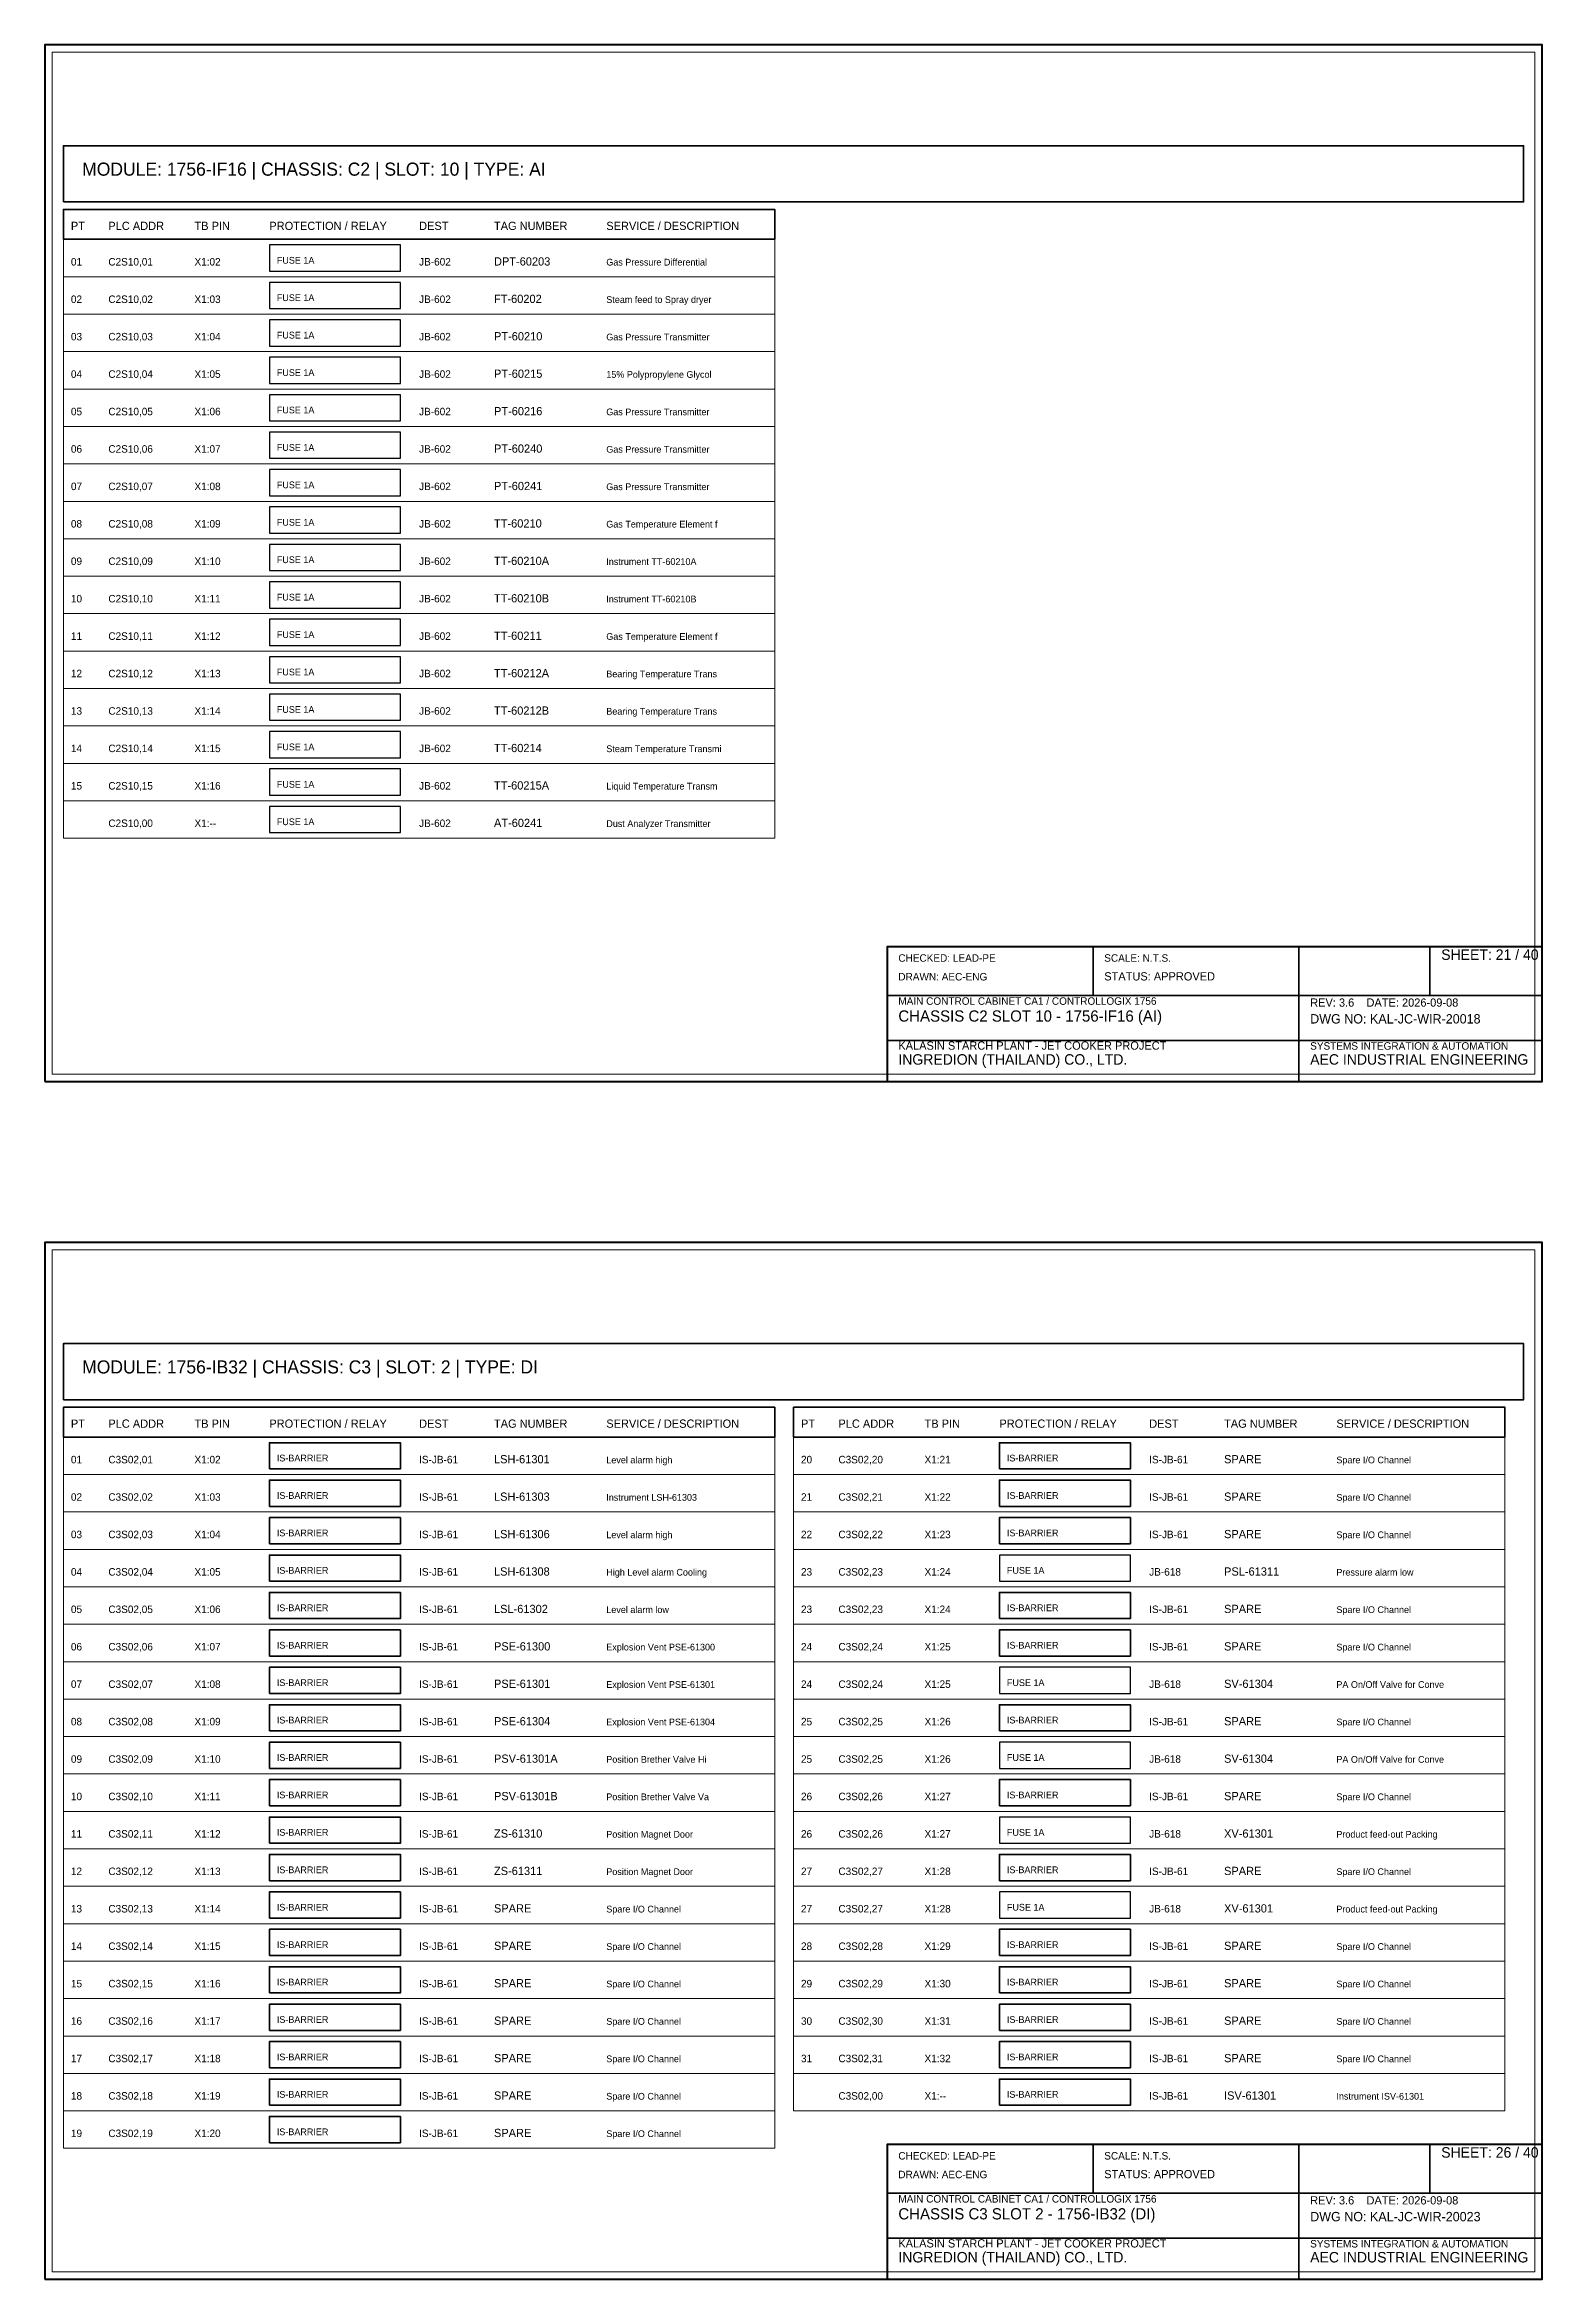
# Model space of a CAD drawing. Header units: millimetres. Extents: x 0 to 2200, y -2240 to 277.
# Drawn here: x 0 to 400, y -1600 to -1003 of the extents above; entities that cross this region are included whole.
import ezdxf

# ---------------------------------------------------------------- set-up
doc = ezdxf.new("R2010")
doc.units = ezdxf.units.MM
for name, color, linetype, lineweight in [('0_BORDER', 7, 'Continuous', 70), ('0_TITLE_BLOCK', 4, 'Continuous', 35), ('IE-CABLE', 6, 'Continuous', 25), ('IE-EQUIP', 2, 'Continuous', 35), ('IE-WIRE', 1, 'Continuous', 25), ('IS_BARRIERS', 140, 'Continuous', 35), ('NOTATIONS', 8, 'Continuous', 18), ('TER', 3, 'Continuous', 35), ('TEXTS', 7, 'Continuous', 25)]:
    doc.layers.add(name, color=color, linetype=linetype, lineweight=lineweight)

msp = doc.modelspace()

# ---------------------------------------------------------------- linework, layer by layer
at = {"layer": '0_BORDER'}
for points in [[(0, -1280), (400, -1280), (400, -1003), (0, -1003)], [(225, -1280), (400, -1280), (400, -1244), (225, -1244)], [(0, -1600), (400, -1600), (400, -1323), (0, -1323)], [(225, -1600), (400, -1600), (400, -1564), (225, -1564)]]:
    msp.add_lwpolyline(points, close=True, dxfattribs=at)
at = {"layer": '0_TITLE_BLOCK'}
for p, q in [((280, -1257), (280, -1244)), ((335, -1257), (335, -1244)), ((370, -1257), (370, -1244)), ((225, -1257), (400, -1257)), ((335, -1280), (335, -1257)), ((225, -1269), (400, -1269)), ((280, -1577), (280, -1564)), ((335, -1577), (335, -1564)), ((370, -1577), (370, -1564)), ((225, -1577), (400, -1577)), ((335, -1600), (335, -1577)), ((225, -1589), (400, -1589))]:
    msp.add_line(p, q, dxfattribs=at)
for points in [[(5, -1055), (195, -1055), (195, -1047), (5, -1047)], [(5, -1375), (195, -1375), (195, -1367), (5, -1367)], [(200, -1375), (390, -1375), (390, -1367), (200, -1367)]]:
    msp.add_lwpolyline(points, close=True, dxfattribs=at)
at = {"layer": 'IE-EQUIP'}
for points in [[(5, -1045), (395, -1045), (395, -1030), (5, -1030)], [(5, -1365), (395, -1365), (395, -1350), (5, -1350)]]:
    msp.add_lwpolyline(points, close=True, dxfattribs=at)
at = {"layer": 'IE-WIRE'}
for points in [[(60, -1063.5), (95, -1063.5), (95, -1056.5), (60, -1056.5)], [(60, -1073.5), (95, -1073.5), (95, -1066.5), (60, -1066.5)], [(60, -1083.5), (95, -1083.5), (95, -1076.5), (60, -1076.5)], [(60, -1093.5), (95, -1093.5), (95, -1086.5), (60, -1086.5)], [(60, -1103.5), (95, -1103.5), (95, -1096.5), (60, -1096.5)], [(60, -1113.5), (95, -1113.5), (95, -1106.5), (60, -1106.5)], [(60, -1123.5), (95, -1123.5), (95, -1116.5), (60, -1116.5)], [(60, -1133.5), (95, -1133.5), (95, -1126.5), (60, -1126.5)], [(60, -1143.5), (95, -1143.5), (95, -1136.5), (60, -1136.5)], [(60, -1153.5), (95, -1153.5), (95, -1146.5), (60, -1146.5)], [(60, -1163.5), (95, -1163.5), (95, -1156.5), (60, -1156.5)], [(60, -1173.5), (95, -1173.5), (95, -1166.5), (60, -1166.5)], [(60, -1183.5), (95, -1183.5), (95, -1176.5), (60, -1176.5)], [(60, -1193.5), (95, -1193.5), (95, -1186.5), (60, -1186.5)], [(60, -1203.5), (95, -1203.5), (95, -1196.5), (60, -1196.5)], [(60, -1213.5), (95, -1213.5), (95, -1206.5), (60, -1206.5)], [(255, -1413.5), (290, -1413.5), (290, -1406.5), (255, -1406.5)], [(255, -1443.5), (290, -1443.5), (290, -1436.5), (255, -1436.5)], [(255, -1463.5), (290, -1463.5), (290, -1456.5), (255, -1456.5)], [(255, -1483.5), (290, -1483.5), (290, -1476.5), (255, -1476.5)], [(255, -1503.5), (290, -1503.5), (290, -1496.5), (255, -1496.5)]]:
    msp.add_lwpolyline(points, close=True, dxfattribs=at)
at = {"layer": 'IS_BARRIERS'}
for points in [[(60, -1383.5), (95, -1383.5), (95, -1376.5), (60, -1376.5)], [(255, -1383.5), (290, -1383.5), (290, -1376.5), (255, -1376.5)], [(60, -1393.5), (95, -1393.5), (95, -1386.5), (60, -1386.5)], [(255, -1393.5), (290, -1393.5), (290, -1386.5), (255, -1386.5)], [(60, -1403.5), (95, -1403.5), (95, -1396.5), (60, -1396.5)], [(255, -1403.5), (290, -1403.5), (290, -1396.5), (255, -1396.5)], [(60, -1413.5), (95, -1413.5), (95, -1406.5), (60, -1406.5)], [(60, -1423.5), (95, -1423.5), (95, -1416.5), (60, -1416.5)], [(255, -1423.5), (290, -1423.5), (290, -1416.5), (255, -1416.5)], [(60, -1433.5), (95, -1433.5), (95, -1426.5), (60, -1426.5)], [(255, -1433.5), (290, -1433.5), (290, -1426.5), (255, -1426.5)], [(60, -1443.5), (95, -1443.5), (95, -1436.5), (60, -1436.5)], [(60, -1453.5), (95, -1453.5), (95, -1446.5), (60, -1446.5)], [(255, -1453.5), (290, -1453.5), (290, -1446.5), (255, -1446.5)], [(60, -1463.5), (95, -1463.5), (95, -1456.5), (60, -1456.5)], [(60, -1473.5), (95, -1473.5), (95, -1466.5), (60, -1466.5)], [(255, -1473.5), (290, -1473.5), (290, -1466.5), (255, -1466.5)], [(60, -1483.5), (95, -1483.5), (95, -1476.5), (60, -1476.5)], [(60, -1493.5), (95, -1493.5), (95, -1486.5), (60, -1486.5)], [(255, -1493.5), (290, -1493.5), (290, -1486.5), (255, -1486.5)], [(60, -1503.5), (95, -1503.5), (95, -1496.5), (60, -1496.5)], [(60, -1513.5), (95, -1513.5), (95, -1506.5), (60, -1506.5)], [(255, -1513.5), (290, -1513.5), (290, -1506.5), (255, -1506.5)], [(60, -1523.5), (95, -1523.5), (95, -1516.5), (60, -1516.5)], [(255, -1523.5), (290, -1523.5), (290, -1516.5), (255, -1516.5)], [(60, -1533.5), (95, -1533.5), (95, -1526.5), (60, -1526.5)], [(255, -1533.5), (290, -1533.5), (290, -1526.5), (255, -1526.5)], [(60, -1543.5), (95, -1543.5), (95, -1536.5), (60, -1536.5)], [(255, -1543.5), (290, -1543.5), (290, -1536.5), (255, -1536.5)], [(60, -1553.5), (95, -1553.5), (95, -1546.5), (60, -1546.5)], [(255, -1553.5), (290, -1553.5), (290, -1546.5), (255, -1546.5)], [(60, -1563.5), (95, -1563.5), (95, -1556.5), (60, -1556.5)]]:
    msp.add_lwpolyline(points, close=True, dxfattribs=at)
at = {"layer": 'NOTATIONS'}
for points in [[(2, -1278), (398, -1278), (398, -1005), (2, -1005)], [(5, -1065), (195, -1065), (195, -1055), (5, -1055)], [(5, -1075), (195, -1075), (195, -1065), (5, -1065)], [(5, -1085), (195, -1085), (195, -1075), (5, -1075)], [(5, -1095), (195, -1095), (195, -1085), (5, -1085)], [(5, -1105), (195, -1105), (195, -1095), (5, -1095)], [(5, -1115), (195, -1115), (195, -1105), (5, -1105)], [(5, -1125), (195, -1125), (195, -1115), (5, -1115)], [(5, -1135), (195, -1135), (195, -1125), (5, -1125)], [(5, -1145), (195, -1145), (195, -1135), (5, -1135)], [(5, -1155), (195, -1155), (195, -1145), (5, -1145)], [(5, -1165), (195, -1165), (195, -1155), (5, -1155)], [(5, -1175), (195, -1175), (195, -1165), (5, -1165)], [(5, -1185), (195, -1185), (195, -1175), (5, -1175)], [(5, -1195), (195, -1195), (195, -1185), (5, -1185)], [(5, -1205), (195, -1205), (195, -1195), (5, -1195)], [(5, -1215), (195, -1215), (195, -1205), (5, -1205)], [(2, -1598), (398, -1598), (398, -1325), (2, -1325)], [(5, -1385), (195, -1385), (195, -1375), (5, -1375)], [(200, -1385), (390, -1385), (390, -1375), (200, -1375)], [(5, -1395), (195, -1395), (195, -1385), (5, -1385)], [(200, -1395), (390, -1395), (390, -1385), (200, -1385)], [(5, -1405), (195, -1405), (195, -1395), (5, -1395)], [(200, -1405), (390, -1405), (390, -1395), (200, -1395)], [(5, -1415), (195, -1415), (195, -1405), (5, -1405)], [(200, -1415), (390, -1415), (390, -1405), (200, -1405)], [(5, -1425), (195, -1425), (195, -1415), (5, -1415)], [(200, -1425), (390, -1425), (390, -1415), (200, -1415)], [(5, -1435), (195, -1435), (195, -1425), (5, -1425)], [(200, -1435), (390, -1435), (390, -1425), (200, -1425)], [(5, -1445), (195, -1445), (195, -1435), (5, -1435)], [(200, -1445), (390, -1445), (390, -1435), (200, -1435)], [(5, -1455), (195, -1455), (195, -1445), (5, -1445)], [(200, -1455), (390, -1455), (390, -1445), (200, -1445)], [(5, -1465), (195, -1465), (195, -1455), (5, -1455)], [(200, -1465), (390, -1465), (390, -1455), (200, -1455)], [(5, -1475), (195, -1475), (195, -1465), (5, -1465)], [(200, -1475), (390, -1475), (390, -1465), (200, -1465)], [(5, -1485), (195, -1485), (195, -1475), (5, -1475)], [(200, -1485), (390, -1485), (390, -1475), (200, -1475)], [(5, -1495), (195, -1495), (195, -1485), (5, -1485)], [(200, -1495), (390, -1495), (390, -1485), (200, -1485)], [(5, -1505), (195, -1505), (195, -1495), (5, -1495)], [(200, -1505), (390, -1505), (390, -1495), (200, -1495)], [(5, -1515), (195, -1515), (195, -1505), (5, -1505)], [(200, -1515), (390, -1515), (390, -1505), (200, -1505)], [(5, -1525), (195, -1525), (195, -1515), (5, -1515)], [(200, -1525), (390, -1525), (390, -1515), (200, -1515)], [(5, -1535), (195, -1535), (195, -1525), (5, -1525)], [(200, -1535), (390, -1535), (390, -1525), (200, -1525)], [(5, -1545), (195, -1545), (195, -1535), (5, -1535)], [(200, -1545), (390, -1545), (390, -1535), (200, -1535)], [(5, -1555), (195, -1555), (195, -1545), (5, -1545)], [(200, -1555), (390, -1555), (390, -1545), (200, -1545)], [(5, -1565), (195, -1565), (195, -1555), (5, -1555)]]:
    msp.add_lwpolyline(points, close=True, dxfattribs=at)

# ---------------------------------------------------------------- texts
at = {"layer": '0_TITLE_BLOCK'}
for s, height, p in [('MODULE: 1756-IF16 | CHASSIS: C2 | SLOT: 10 | TYPE: AI', 3.5, (10, -1038)), ('PT', 2.2, (7, -1052.5)), ('PLC ADDR', 2.2, (17, -1052.5)), ('TB PIN', 2.2, (40, -1052.5)), ('PROTECTION / RELAY', 2.2, (60, -1052.5)), ('DEST', 2.2, (100, -1052.5)), ('TAG NUMBER', 2.2, (120, -1052.5)), ('SERVICE / DESCRIPTION', 2.2, (150, -1052.5)), ('SHEET: 21 / 40', 2.8, (373, -1247.5)), ('STATUS: APPROVED', 2.2, (283, -1253)), ('CHASSIS C2 SLOT 10 - 1756-IF16 (AI)', 3, (228, -1264)), ('INGREDION (THAILAND) CO., LTD.', 2.8, (228, -1275.5)), ('AEC INDUSTRIAL ENGINEERING', 2.8, (338, -1275.5)), ('MODULE: 1756-IB32 | CHASSIS: C3 | SLOT: 2 | TYPE: DI', 3.5, (10, -1358)), ('PT', 2.2, (7, -1372.5)), ('PLC ADDR', 2.2, (17, -1372.5)), ('TB PIN', 2.2, (40, -1372.5)), ('PROTECTION / RELAY', 2.2, (60, -1372.5)), ('DEST', 2.2, (100, -1372.5)), ('TAG NUMBER', 2.2, (120, -1372.5)), ('SERVICE / DESCRIPTION', 2.2, (150, -1372.5)), ('PT', 2.2, (202, -1372.5)), ('PLC ADDR', 2.2, (212, -1372.5)), ('TB PIN', 2.2, (235, -1372.5)), ('PROTECTION / RELAY', 2.2, (255, -1372.5)), ('DEST', 2.2, (295, -1372.5)), ('TAG NUMBER', 2.2, (315, -1372.5)), ('SERVICE / DESCRIPTION', 2.2, (345, -1372.5)), ('SHEET: 26 / 40', 2.8, (373, -1567.5)), ('STATUS: APPROVED', 2.2, (283, -1573)), ('CHASSIS C3 SLOT 2 - 1756-IB32 (DI)', 3, (228, -1584)), ('INGREDION (THAILAND) CO., LTD.', 2.8, (228, -1595.5)), ('AEC INDUSTRIAL ENGINEERING', 2.8, (338, -1595.5))]:
    msp.add_text(s, height=height, dxfattribs=at).set_placement(p)
at = {"layer": 'IE-CABLE'}
for s, p in [('JB-602', (100, -1062)), ('JB-602', (100, -1072)), ('JB-602', (100, -1082)), ('JB-602', (100, -1092)), ('JB-602', (100, -1102)), ('JB-602', (100, -1112)), ('JB-602', (100, -1122)), ('JB-602', (100, -1132)), ('JB-602', (100, -1142)), ('JB-602', (100, -1152)), ('JB-602', (100, -1162)), ('JB-602', (100, -1172)), ('JB-602', (100, -1182)), ('JB-602', (100, -1192)), ('JB-602', (100, -1202)), ('JB-602', (100, -1212)), ('IS-JB-61', (100, -1382)), ('IS-JB-61', (295, -1382)), ('IS-JB-61', (100, -1392)), ('IS-JB-61', (295, -1392)), ('IS-JB-61', (100, -1402)), ('IS-JB-61', (295, -1402)), ('IS-JB-61', (100, -1412)), ('JB-618', (295, -1412)), ('IS-JB-61', (100, -1422)), ('IS-JB-61', (295, -1422)), ('IS-JB-61', (100, -1432)), ('IS-JB-61', (295, -1432)), ('IS-JB-61', (100, -1442)), ('JB-618', (295, -1442)), ('IS-JB-61', (100, -1452)), ('IS-JB-61', (295, -1452)), ('IS-JB-61', (100, -1462)), ('JB-618', (295, -1462)), ('IS-JB-61', (100, -1472)), ('IS-JB-61', (295, -1472)), ('IS-JB-61', (100, -1482)), ('JB-618', (295, -1482)), ('IS-JB-61', (100, -1492)), ('IS-JB-61', (295, -1492)), ('IS-JB-61', (100, -1502)), ('JB-618', (295, -1502)), ('IS-JB-61', (100, -1512)), ('IS-JB-61', (295, -1512)), ('IS-JB-61', (100, -1522)), ('IS-JB-61', (295, -1522)), ('IS-JB-61', (100, -1532)), ('IS-JB-61', (295, -1532)), ('IS-JB-61', (100, -1542)), ('IS-JB-61', (295, -1542)), ('IS-JB-61', (100, -1552)), ('IS-JB-61', (295, -1552)), ('IS-JB-61', (100, -1562))]:
    msp.add_text(s, height=2, dxfattribs=at).set_placement(p)
at = {"layer": 'IE-WIRE'}
for p in [(62, -1061.5), (62, -1071.5), (62, -1081.5), (62, -1091.5), (62, -1101.5), (62, -1111.5), (62, -1121.5), (62, -1131.5), (62, -1141.5), (62, -1151.5), (62, -1161.5), (62, -1171.5), (62, -1181.5), (62, -1191.5), (62, -1201.5), (62, -1211.5), (257, -1411.5), (257, -1441.5), (257, -1461.5), (257, -1481.5), (257, -1501.5)]:
    msp.add_text('FUSE 1A', height=1.8, dxfattribs=at).set_placement(p)
at = {"layer": 'IS_BARRIERS'}
for p in [(62, -1381.5), (257, -1381.5), (62, -1391.5), (257, -1391.5), (62, -1401.5), (257, -1401.5), (62, -1411.5), (62, -1421.5), (257, -1421.5), (62, -1431.5), (257, -1431.5), (62, -1441.5), (62, -1451.5), (257, -1451.5), (62, -1461.5), (62, -1471.5), (257, -1471.5), (62, -1481.5), (62, -1491.5), (257, -1491.5), (62, -1501.5), (62, -1511.5), (257, -1511.5), (62, -1521.5), (257, -1521.5), (62, -1531.5), (257, -1531.5), (62, -1541.5), (257, -1541.5), (62, -1551.5), (257, -1551.5), (62, -1561.5)]:
    msp.add_text('IS-BARRIER', height=1.8, dxfattribs=at).set_placement(p)
at = {"layer": 'TER'}
for s, p in [('X1:02', (40, -1062)), ('X1:03', (40, -1072)), ('X1:04', (40, -1082)), ('X1:05', (40, -1092)), ('X1:06', (40, -1102)), ('X1:07', (40, -1112)), ('X1:08', (40, -1122)), ('X1:09', (40, -1132)), ('X1:10', (40, -1142)), ('X1:11', (40, -1152)), ('X1:12', (40, -1162)), ('X1:13', (40, -1172)), ('X1:14', (40, -1182)), ('X1:15', (40, -1192)), ('X1:16', (40, -1202)), ('X1:--', (40, -1212)), ('X1:02', (40, -1382)), ('X1:21', (235, -1382)), ('X1:03', (40, -1392)), ('X1:22', (235, -1392)), ('X1:04', (40, -1402)), ('X1:23', (235, -1402)), ('X1:05', (40, -1412)), ('X1:24', (235, -1412)), ('X1:06', (40, -1422)), ('X1:24', (235, -1422)), ('X1:07', (40, -1432)), ('X1:25', (235, -1432)), ('X1:08', (40, -1442)), ('X1:25', (235, -1442)), ('X1:09', (40, -1452)), ('X1:26', (235, -1452)), ('X1:10', (40, -1462)), ('X1:26', (235, -1462)), ('X1:11', (40, -1472)), ('X1:27', (235, -1472)), ('X1:12', (40, -1482)), ('X1:27', (235, -1482)), ('X1:13', (40, -1492)), ('X1:28', (235, -1492)), ('X1:14', (40, -1502)), ('X1:28', (235, -1502)), ('X1:15', (40, -1512)), ('X1:29', (235, -1512)), ('X1:16', (40, -1522)), ('X1:30', (235, -1522)), ('X1:17', (40, -1532)), ('X1:31', (235, -1532)), ('X1:18', (40, -1542)), ('X1:32', (235, -1542)), ('X1:19', (40, -1552)), ('X1:--', (235, -1552)), ('X1:20', (40, -1562))]:
    msp.add_text(s, height=2, dxfattribs=at).set_placement(p)
at = {"layer": 'TEXTS'}
for s, height, p in [('01', 2, (7, -1062)), ('C2S10,01', 2, (17, -1062)), ('DPT-60203', 2.2, (120, -1062)), ('Gas Pressure Differential', 1.8, (150, -1062)), ('02', 2, (7, -1072)), ('C2S10,02', 2, (17, -1072)), ('FT-60202', 2.2, (120, -1072)), ('Steam feed to Spray dryer', 1.8, (150, -1072)), ('03', 2, (7, -1082)), ('C2S10,03', 2, (17, -1082)), ('PT-60210', 2.2, (120, -1082)), ('Gas Pressure Transmitter ', 1.8, (150, -1082)), ('04', 2, (7, -1092)), ('C2S10,04', 2, (17, -1092)), ('PT-60215', 2.2, (120, -1092)), ('15% Polypropylene Glycol ', 1.8, (150, -1092)), ('05', 2, (7, -1102)), ('C2S10,05', 2, (17, -1102)), ('PT-60216', 2.2, (120, -1102)), ('Gas Pressure Transmitter ', 1.8, (150, -1102)), ('06', 2, (7, -1112)), ('C2S10,06', 2, (17, -1112)), ('PT-60240', 2.2, (120, -1112)), ('Gas Pressure Transmitter ', 1.8, (150, -1112)), ('07', 2, (7, -1122)), ('C2S10,07', 2, (17, -1122)), ('PT-60241', 2.2, (120, -1122)), ('Gas Pressure Transmitter ', 1.8, (150, -1122)), ('08', 2, (7, -1132)), ('C2S10,08', 2, (17, -1132)), ('TT-60210', 2.2, (120, -1132)), ('Gas Temperature Element f', 1.8, (150, -1132)), ('09', 2, (7, -1142)), ('C2S10,09', 2, (17, -1142)), ('TT-60210A', 2.2, (120, -1142)), ('Instrument TT-60210A', 1.8, (150, -1142)), ('10', 2, (7, -1152)), ('C2S10,10', 2, (17, -1152)), ('TT-60210B', 2.2, (120, -1152)), ('Instrument TT-60210B', 1.8, (150, -1152)), ('11', 2, (7, -1162)), ('C2S10,11', 2, (17, -1162)), ('TT-60211', 2.2, (120, -1162)), ('Gas Temperature Element f', 1.8, (150, -1162)), ('12', 2, (7, -1172)), ('C2S10,12', 2, (17, -1172)), ('TT-60212A', 2.2, (120, -1172)), ('Bearing Temperature Trans', 1.8, (150, -1172)), ('13', 2, (7, -1182)), ('C2S10,13', 2, (17, -1182)), ('TT-60212B', 2.2, (120, -1182)), ('Bearing Temperature Trans', 1.8, (150, -1182)), ('14', 2, (7, -1192)), ('C2S10,14', 2, (17, -1192)), ('TT-60214', 2.2, (120, -1192)), ('Steam Temperature Transmi', 1.8, (150, -1192)), ('TT-60215A', 2.2, (120, -1202)), ('15', 2, (7, -1202)), ('C2S10,15', 2, (17, -1202)), ('Liquid Temperature Transm', 1.8, (150, -1202)), ('C2S10,00', 2, (17, -1212)), ('AT-60241', 2.2, (120, -1212)), ('Dust Analyzer Transmitter', 1.8, (150, -1212)), ('CHECKED: LEAD-PE', 2, (228, -1248)), ('SCALE: N.T.S.', 2, (283, -1248)), ('DRAWN: AEC-ENG', 2, (228, -1253)), ('MAIN CONTROL CABINET CA1 / CONTROLLOGIX 1756', 2, (228, -1259.5)), ('REV: 3.6    DATE: 2026-09-08', 2.2, (338, -1260)), ('DWG NO: KAL-JC-WIR-20018', 2.5, (338, -1264.5)), ('KALASIN STARCH PLANT - JET COOKER PROJECT', 2.2, (228, -1271.5)), ('SYSTEMS INTEGRATION & AUTOMATION', 2, (338, -1271.5)), ('01', 2, (7, -1382)), ('C3S02,01', 2, (17, -1382)), ('LSH-61301', 2.2, (120, -1382)), ('Level alarm high', 1.8, (150, -1382)), ('20', 2, (202, -1382)), ('C3S02,20', 2, (212, -1382)), ('SPARE', 2.2, (315, -1382)), ('Spare I/O Channel', 1.8, (345, -1382)), ('02', 2, (7, -1392)), ('C3S02,02', 2, (17, -1392)), ('LSH-61303', 2.2, (120, -1392)), ('Instrument LSH-61303', 1.8, (150, -1392)), ('21', 2, (202, -1392)), ('C3S02,21', 2, (212, -1392)), ('SPARE', 2.2, (315, -1392)), ('Spare I/O Channel', 1.8, (345, -1392)), ('03', 2, (7, -1402)), ('C3S02,03', 2, (17, -1402)), ('LSH-61306', 2.2, (120, -1402)), ('Level alarm high', 1.8, (150, -1402)), ('22', 2, (202, -1402)), ('C3S02,22', 2, (212, -1402)), ('SPARE', 2.2, (315, -1402)), ('Spare I/O Channel', 1.8, (345, -1402)), ('04', 2, (7, -1412)), ('C3S02,04', 2, (17, -1412)), ('LSH-61308', 2.2, (120, -1412)), ('High Level alarm Cooling ', 1.8, (150, -1412)), ('23', 2, (202, -1412)), ('C3S02,23', 2, (212, -1412)), ('PSL-61311', 2.2, (315, -1412)), ('Pressure alarm low', 1.8, (345, -1412)), ('05', 2, (7, -1422)), ('C3S02,05', 2, (17, -1422)), ('LSL-61302', 2.2, (120, -1422)), ('Level alarm low', 1.8, (150, -1422)), ('23', 2, (202, -1422)), ('C3S02,23', 2, (212, -1422)), ('SPARE', 2.2, (315, -1422)), ('Spare I/O Channel', 1.8, (345, -1422)), ('06', 2, (7, -1432)), ('C3S02,06', 2, (17, -1432)), ('PSE-61300', 2.2, (120, -1432)), ('Explosion Vent PSE-61300', 1.8, (150, -1432)), ('24', 2, (202, -1432)), ('C3S02,24', 2, (212, -1432)), ('SPARE', 2.2, (315, -1432)), ('Spare I/O Channel', 1.8, (345, -1432)), ('07', 2, (7, -1442)), ('C3S02,07', 2, (17, -1442)), ('PSE-61301', 2.2, (120, -1442)), ('Explosion Vent PSE-61301', 1.8, (150, -1442)), ('24', 2, (202, -1442)), ('C3S02,24', 2, (212, -1442)), ('SV-61304', 2.2, (315, -1442)), ('PA On/Off Valve for Conve', 1.8, (345, -1442)), ('08', 2, (7, -1452)), ('C3S02,08', 2, (17, -1452)), ('PSE-61304', 2.2, (120, -1452)), ('Explosion Vent PSE-61304', 1.8, (150, -1452)), ('25', 2, (202, -1452)), ('C3S02,25', 2, (212, -1452)), ('SPARE', 2.2, (315, -1452)), ('Spare I/O Channel', 1.8, (345, -1452)), ('09', 2, (7, -1462)), ('C3S02,09', 2, (17, -1462)), ('PSV-61301A', 2.2, (120, -1462)), ('Position Brether Valve Hi', 1.8, (150, -1462)), ('25', 2, (202, -1462)), ('C3S02,25', 2, (212, -1462)), ('SV-61304', 2.2, (315, -1462)), ('PA On/Off Valve for Conve', 1.8, (345, -1462)), ('10', 2, (7, -1472)), ('C3S02,10', 2, (17, -1472)), ('PSV-61301B', 2.2, (120, -1472)), ('Position Brether Valve Va', 1.8, (150, -1472)), ('26', 2, (202, -1472)), ('C3S02,26', 2, (212, -1472)), ('SPARE', 2.2, (315, -1472)), ('Spare I/O Channel', 1.8, (345, -1472)), ('11', 2, (7, -1482)), ('C3S02,11', 2, (17, -1482)), ('ZS-61310', 2.2, (120, -1482)), ('Position Magnet Door', 1.8, (150, -1482)), ('26', 2, (202, -1482)), ('C3S02,26', 2, (212, -1482)), ('XV-61301', 2.2, (315, -1482)), ('Product feed-out Packing ', 1.8, (345, -1482)), ('12', 2, (7, -1492)), ('C3S02,12', 2, (17, -1492)), ('ZS-61311', 2.2, (120, -1492)), ('Position Magnet Door', 1.8, (150, -1492)), ('27', 2, (202, -1492)), ('C3S02,27', 2, (212, -1492)), ('SPARE', 2.2, (315, -1492)), ('Spare I/O Channel', 1.8, (345, -1492)), ('13', 2, (7, -1502)), ('C3S02,13', 2, (17, -1502)), ('SPARE', 2.2, (120, -1502)), ('Spare I/O Channel', 1.8, (150, -1502)), ('27', 2, (202, -1502)), ('C3S02,27', 2, (212, -1502)), ('XV-61301', 2.2, (315, -1502)), ('Product feed-out Packing ', 1.8, (345, -1502)), ('14', 2, (7, -1512)), ('C3S02,14', 2, (17, -1512)), ('SPARE', 2.2, (120, -1512)), ('Spare I/O Channel', 1.8, (150, -1512)), ('28', 2, (202, -1512)), ('C3S02,28', 2, (212, -1512)), ('SPARE', 2.2, (315, -1512)), ('Spare I/O Channel', 1.8, (345, -1512)), ('15', 2, (7, -1522)), ('C3S02,15', 2, (17, -1522)), ('SPARE', 2.2, (120, -1522)), ('Spare I/O Channel', 1.8, (150, -1522)), ('29', 2, (202, -1522)), ('C3S02,29', 2, (212, -1522)), ('SPARE', 2.2, (315, -1522)), ('Spare I/O Channel', 1.8, (345, -1522)), ('16', 2, (7, -1532)), ('C3S02,16', 2, (17, -1532)), ('SPARE', 2.2, (120, -1532)), ('Spare I/O Channel', 1.8, (150, -1532)), ('30', 2, (202, -1532)), ('C3S02,30', 2, (212, -1532)), ('SPARE', 2.2, (315, -1532)), ('Spare I/O Channel', 1.8, (345, -1532)), ('17', 2, (7, -1542)), ('C3S02,17', 2, (17, -1542)), ('SPARE', 2.2, (120, -1542)), ('Spare I/O Channel', 1.8, (150, -1542)), ('31', 2, (202, -1542)), ('C3S02,31', 2, (212, -1542)), ('SPARE', 2.2, (315, -1542)), ('Spare I/O Channel', 1.8, (345, -1542)), ('18', 2, (7, -1552)), ('C3S02,18', 2, (17, -1552)), ('SPARE', 2.2, (120, -1552)), ('Spare I/O Channel', 1.8, (150, -1552)), ('C3S02,00', 2, (212, -1552)), ('ISV-61301', 2.2, (315, -1552)), ('Instrument ISV-61301', 1.8, (345, -1552)), ('19', 2, (7, -1562)), ('C3S02,19', 2, (17, -1562)), ('SPARE', 2.2, (120, -1562)), ('Spare I/O Channel', 1.8, (150, -1562)), ('CHECKED: LEAD-PE', 2, (228, -1568)), ('SCALE: N.T.S.', 2, (283, -1568)), ('DRAWN: AEC-ENG', 2, (228, -1573)), ('MAIN CONTROL CABINET CA1 / CONTROLLOGIX 1756', 2, (228, -1579.5)), ('REV: 3.6    DATE: 2026-09-08', 2.2, (338, -1580)), ('DWG NO: KAL-JC-WIR-20023', 2.5, (338, -1584.5)), ('KALASIN STARCH PLANT - JET COOKER PROJECT', 2.2, (228, -1591.5)), ('SYSTEMS INTEGRATION & AUTOMATION', 2, (338, -1591.5))]:
    msp.add_text(s, height=height, dxfattribs=at).set_placement(p)

doc.saveas('drawing.dxf')
